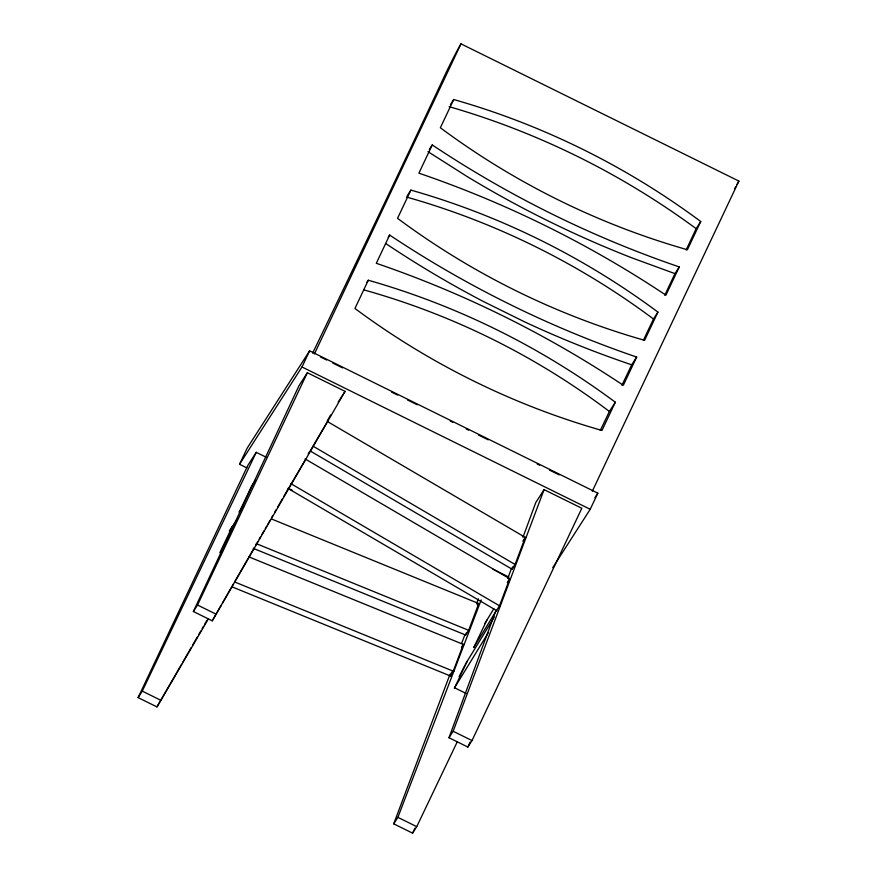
<?xml version="1.0" encoding="UTF-8"?>
<svg xmlns="http://www.w3.org/2000/svg" width="877" height="877" viewBox="0 0 877 877"><rect width="100%" height="100%" fill="white"/><g stroke="black" fill="none" stroke-linecap="round" stroke-linejoin="round"><path stroke-width="1.32" d="M522.955 537.294L535.759 502.609L544.08 489.629L581.824 508.265L472.012 740.572L467.858 747.051L448.98 737.732L495.922 610.535M507.783 578.414L511.576 568.132M457.29 741.734L416.75 826.66L412.585 833.15L393.718 823.832L450.011 674.26M461.554 643.575L464.931 634.63M476.474 603.946L478.393 598.838M451.677 672.078L450.241 675.904L453.266 671.179L463.341 644.409L461.532 647.248M253.278 548.366L465.621 635.025L466.586 632.481M465.621 635.025L468.658 630.311L478.732 603.54L271.431 518.943M525.849 537.722L327.45 421.552L310.173 450.975L512.113 569.217L512.968 566.717M448.98 737.732L453.146 731.254L544.08 489.629M393.718 823.832L397.884 817.342L481.21 599.934M193.368 611.51L299.013 385.694L307.345 372.725L345.078 391.361L212.245 620.828L193.368 611.51L197.533 605.02L307.345 372.725M467.858 747.051L470.171 742.095M686.132 249.967L696.152 228.667L700.745 221.519A715.851 666.213 32.7 0 0 453.705 99.529L450.427 104.626M429.368 149.408L432.24 144.935A997.598 928.425 32.7 0 0 679.28 266.926L674.972 273.635L664.733 295.286M246.897 467.912L239.531 464.273L247.161 448.147L309.614 350.844L597.829 493.17L590.199 509.296L552.729 567.682M208.386 618.822L156.972 706.917L138.106 697.599L247.906 465.303L256.237 452.335L265.983 457.147M239.531 464.273L301.995 366.981L309.614 350.844M314.383 353.979L460.984 43.85L738.894 181.09L592.304 491.219M368.285 280.234L354.944 308.463A715.851 666.213 32.7 0 0 601.984 430.454L615.325 402.225A715.851 666.213 32.7 0 0 368.285 280.234L366.97 282.284M389.64 235.058L376.299 263.297A997.598 928.425 32.7 0 1 623.328 385.288L636.669 357.06A997.598 928.425 32.7 0 1 389.64 235.058L388.215 237.283M410.896 190.101L397.544 218.329A715.851 666.213 32.7 0 0 644.584 340.331L657.925 312.091A715.851 666.213 32.7 0 0 410.896 190.101L407.191 195.867M432.24 144.935L418.899 173.164A997.598 928.425 32.7 0 1 665.928 295.154L679.28 266.926M453.705 99.529L440.364 127.757A715.851 666.213 32.7 0 0 687.393 249.748L700.745 221.519M464.722 665.577L459.175 676.496M657.925 312.091L653.486 319.009L643.389 340.265M412.585 833.15L414.92 828.206M138.106 697.599L142.271 691.12L256.237 452.335M232.471 526.222L219.842 552.674L225.246 544.814M467.353 661.006L454.582 687.776L466.016 693.422M474.084 646.908L486.856 620.149M621.925 385.277L631.692 364.81L636.669 357.06M600.285 430.454L609.394 411.466L615.325 402.225M212.245 620.828L221.092 605.448M222.451 603.08L233.337 584.148M234.696 581.791L254.429 547.478M255.788 545.11L257.827 541.558M259.186 539.202L260.546 536.834M261.905 534.466L263.955 530.914M265.314 528.546L266.674 526.189M268.033 523.821L270.072 520.269M271.431 517.901L272.802 515.533M274.841 511.993L276.2 509.625M277.56 507.257L282.317 498.98M283.688 496.612L287.766 489.509M308.178 454.023L309.537 451.655M327.231 420.894L330.629 414.985M156.972 706.917L181.616 664.229M182.986 661.85L191.197 647.621M192.567 645.242L197.358 636.943M198.728 634.575L200.778 631.012M202.148 628.645L203.519 626.266M204.889 623.898L206.939 620.335M305.689 459.274L288.401 488.686M484.641 623.755L493.839 608.748M473.646 647.621L496.272 610.688M465.259 664.426L494.299 617.024M454.264 688.281L488.27 632.788M338.138 402.17L345.078 391.361M477.516 605.426L478.732 603.54M522.845 541.153L525.268 537.382L515.073 564.459L512.047 569.173M507.279 582.503L509.701 578.732L499.506 605.81L496.481 610.524M594.891 497.752L597.829 493.17M255.569 480.278L251.754 485.836L239.125 512.289L243.707 505.612M229.346 530.771L237.097 519.491M674.972 273.635L631.835 257.838A997.587 930.223 32.8 0 1 466.86 176.365L427.943 151.644M256.303 543.641L468.658 630.311M248.969 556.917L463.933 644.65M235.102 582.142L453.858 671.42M232.076 586.856L450.833 676.145M320.511 356.994L326.628 360.019M332.756 363.045L342.545 367.88M391.515 392.063L397.643 395.088M407.432 399.923L417.222 404.757M450.285 421.081L452.729 422.297M466.202 428.941L468.647 430.158M478.436 434.992L488.237 439.826M537.206 464.01L539.651 465.216M549.451 470.061L559.241 474.895M301.995 366.981L590.199 509.296M492.984 569.239L508.803 577.055M289.816 489.103L292.271 490.32M197.533 605.02L216.4 614.338M453.146 731.254L472.012 740.572M142.271 691.12L161.138 700.438M397.884 817.342L416.75 826.66M313.199 446.25L515.139 564.503M305.13 458.945L509.526 578.623M290.879 483.644L500 606.095M287.853 488.368L496.974 610.809M312.596 353.212A1376.605 60.414 -63.7 0 0 444.617 75.74A27.055 1.184 -63.7 0 1 460.984 43.85M734.466 189.026A27.055 1.184 -63.7 0 1 735.77 186.593M736.965 184.433A27.055 1.184 -63.7 0 1 738.894 181.09M363.659 289.838A711.795 686.494 35.5 0 1 609.394 411.466M449.123 106.665A714.733 649.342 31.8 0 1 696.152 228.667M631.692 364.81A995.417 948.497 34.2 0 1 525.005 322.045L483.698 301.644A995.417 948.497 34.2 0 1 385.781 243.565M406.457 197.018A715.621 672.451 33.2 0 1 653.486 319.009"/></g></svg>
